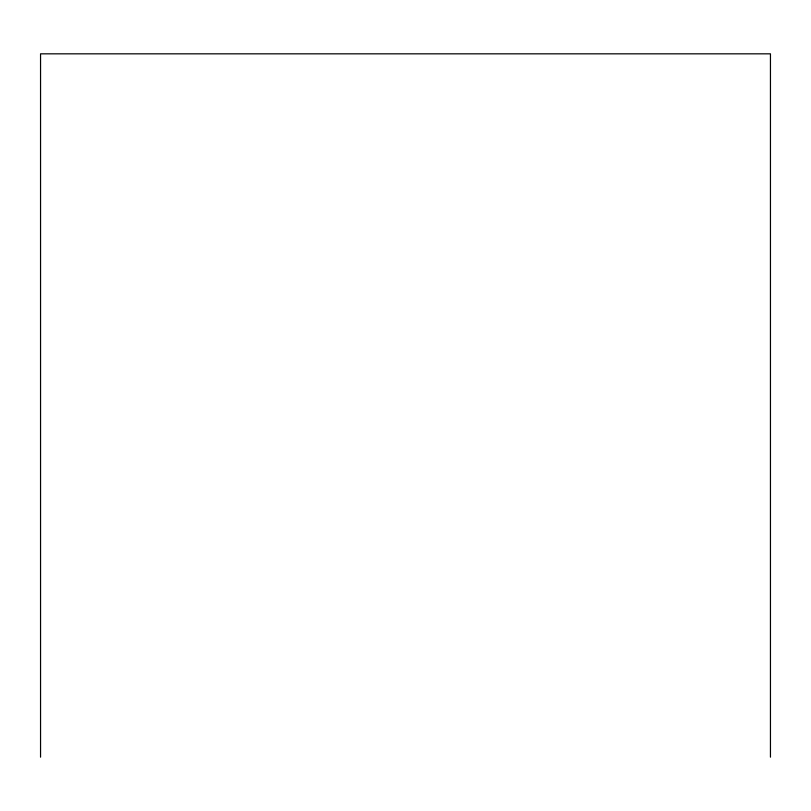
<?xml version="1.0" encoding="UTF-8"?>
<svg xmlns="http://www.w3.org/2000/svg" width="811" height="811" viewBox="0 0 811 811"><rect width="100%" height="100%" fill="white"/><g stroke="black" fill="none" stroke-linecap="round" stroke-linejoin="round"><path stroke-width="1.22" d="M770.45 757.17L770.45 53.83L40.55 53.83L40.55 757.17"/></g></svg>
